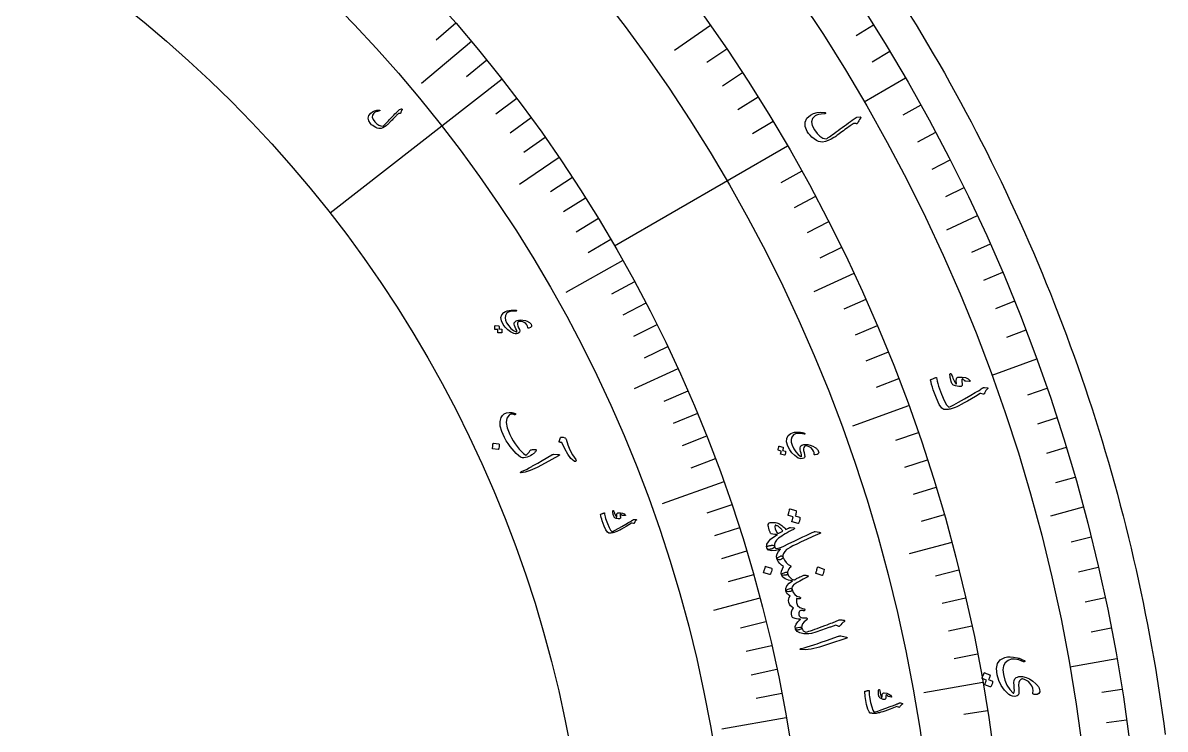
# Model space of a CAD drawing. Header units: millimetres. Extents: x -59 to 59, y -59 to 76.
# Drawn here: x 21.39 to 58.51, y 7.75 to 30.71 of the extents above; entities that cross this region are included whole.
import ezdxf

# ---------------------------------------------------------------- set-up
doc = ezdxf.new("R2010")
doc.units = ezdxf.units.MM
for name, color, linetype in [('CUT_OUTER', 1, 'Continuous'), ('ENGRAVE', 7, 'Continuous'), ('ENGRAVE_FINE', 8, 'Continuous'), ('TEXT', 5, 'Continuous')]:
    doc.layers.add(name, color=color, linetype=linetype)

msp = doc.modelspace()

# ---------------------------------------------------------------- linework, layer by layer
at = {"layer": 'CUT_OUTER'}
msp.add_lwpolyline([(50.23, 30.9508), (50.4189, 30.642), (50.606, 30.3321), (50.7911, 30.021), (50.9744, 29.7088), (51.1557, 29.3954), (51.3351, 29.081), (51.5126, 28.7655), (51.6881, 28.4488), (51.8617, 28.1312), (52.0334, 27.8124), (52.203, 27.4926), (52.3707, 27.1718), (52.5365, 26.8499), (52.7002, 26.5271), (52.862, 26.2032), (53.0218, 25.8784), (53.1796, 25.5525), (53.3354, 25.2258), (53.4891, 24.898), (53.6409, 24.5693), (53.7907, 24.2397), (53.9384, 23.9092), (54.0841, 23.5778), (54.2277, 23.2455), (54.3693, 22.9124), (54.5089, 22.5783), (54.6464, 22.2434), (54.7819, 21.9077), (54.9153, 21.5712), (55.0466, 21.2338), (55.1758, 20.8956), (55.303, 20.5567), (55.4281, 20.217), (55.5511, 19.8765), (55.672, 19.5353), (55.7908, 19.1933), (55.9075, 18.8506), (56.0222, 18.5072), (56.1347, 18.1631), (56.2451, 17.8184), (56.3533, 17.4729), (56.4595, 17.1268), (56.5635, 16.78), (56.6654, 16.4327), (56.7652, 16.0847), (56.8628, 15.7361), (56.9583, 15.3869), (57.0516, 15.0371), (57.1428, 14.6867), (57.2318, 14.3358), (57.3187, 13.9844), (57.4035, 13.6324), (57.486, 13.28), (57.5664, 12.927), (57.6447, 12.5735), (57.7207, 12.2196), (57.7946, 11.8652), (57.8663, 11.5103), (57.9359, 11.1551), (58.0032, 10.7994), (58.0684, 10.4432), (58.1314, 10.0868), (58.1922, 9.7299), (58.2508, 9.3726), (58.3072, 9.015), (58.3614, 8.6571), (58.4134, 8.2988), (58.4633, 7.9403), (58.5109, 7.5814)], dxfattribs=at)
at = {"layer": 'ENGRAVE'}
for points in [[(43.7386, 30.6261), (42.569, 29.8072)], [(35.9721, 30.1013), (34.3432, 28.7382)], [(36.9607, 28.8788), (31.3817, 24.5198)], [(50.0736, 28.91), (48.7323, 28.1356)], [(46.2414, 26.6975), (40.6209, 23.4525)], [(38.8142, 26.3351), (37.5253, 25.4606)], [(52.4027, 24.4358), (51.4001, 23.9683)], [(40.8878, 22.9841), (39.0363, 21.9433)], [(48.3923, 22.5657), (47.0983, 21.9623)], [(54.333, 19.7756), (52.8777, 19.2459)], [(42.6762, 19.4633), (41.259, 18.817)], [(50.1749, 18.2622), (48.3453, 17.5963)], [(44.1651, 15.7962), (42.1652, 15.0809)], [(55.8498, 14.9649), (54.7813, 14.6786)], [(51.5756, 13.8196), (50.1965, 13.4501)], [(45.342, 12.0074), (43.8364, 11.6087)], [(56.9416, 10.0403), (55.4164, 9.7714)], [(52.5838, 9.2719), (50.6664, 8.9339)], [(46.1963, 8.1228), (44.1044, 7.755)]]:
    msp.add_lwpolyline(points, dxfattribs=at)
for radius in [57.82, 57.82, 56.2713, 53.395, 53.395, 51.1235, 46.905, 46.905, 44.427, 39.825, 39.825]:
    msp.add_circle((0, 0), radius, dxfattribs=at)
at = {"layer": 'ENGRAVE_FINE'}
for points in [[(35.4628, 30.6996), (34.8205, 30.1436)], [(49.0341, 30.6399), (48.4712, 30.2882)], [(44.2665, 29.8581), (43.6208, 29.4226)], [(49.5614, 29.7795), (48.9925, 29.4376)], [(36.4714, 29.4943), (35.8108, 28.9601)], [(44.7808, 29.081), (44.1277, 28.6568)], [(37.4397, 28.255), (36.7616, 27.7432)], [(45.2815, 28.295), (44.6211, 27.8823)], [(50.5705, 28.0317), (49.99, 27.7099)], [(37.9084, 27.623), (37.2218, 27.1226)], [(45.7684, 27.5005), (45.1009, 27.0993)], [(51.052, 27.1448), (50.466, 26.8332)], [(38.3666, 26.983), (37.6717, 26.4942)], [(51.518, 26.2497), (50.9266, 25.9484)], [(39.251, 25.6796), (38.54, 25.2144)], [(46.7003, 25.8864), (46.0192, 25.5088)], [(51.9683, 25.3466), (51.3717, 25.0557)], [(39.6769, 25.0165), (38.9582, 24.5634)], [(47.145, 25.0674), (46.4573, 24.7018)], [(40.0917, 24.3461), (39.3655, 23.9052)], [(47.5753, 24.2408), (46.8814, 23.8873)], [(40.4954, 23.6686), (39.7619, 23.2399)], [(47.9911, 23.4068), (47.2911, 23.0654)], [(52.8212, 23.5175), (52.2148, 23.2475)], [(41.2688, 22.2928), (40.5212, 21.889)], [(53.2236, 22.5921), (52.6126, 22.3327)], [(41.6382, 21.5949), (40.884, 21.2037)], [(48.7788, 21.7177), (48.0673, 21.4009)], [(53.6098, 21.6598), (52.9944, 21.4111)], [(41.996, 20.8905), (41.2353, 20.5121)], [(49.1504, 20.8631), (48.4335, 20.5588)], [(53.9796, 20.7208), (53.36, 20.483)], [(42.342, 20.18), (41.5751, 19.8144)], [(49.507, 20.0021), (48.7849, 19.7104)], [(49.8485, 19.1351), (49.1215, 18.856)], [(42.9984, 18.7408), (42.2195, 18.4014)], [(54.6699, 18.8244), (54.0423, 18.6083)], [(43.3085, 18.0127), (42.524, 17.6864)], [(54.9901, 17.8674), (54.3588, 17.6623)], [(43.6063, 17.2791), (42.8165, 16.9661)], [(50.486, 17.3837), (49.7496, 17.1302)], [(55.2935, 16.9049), (54.6588, 16.7109)], [(43.8919, 16.5402), (43.0969, 16.2406)], [(50.7817, 16.5), (50.041, 16.2593)], [(51.0619, 15.6112), (50.3171, 15.3835)], [(55.5802, 15.9374), (54.9421, 15.7544)], [(44.4258, 15.0474), (43.6212, 14.7748)], [(51.3266, 14.7177), (50.5779, 14.503)], [(44.674, 14.2939), (43.8648, 14.0349)], [(56.1025, 13.9879), (55.4585, 13.8273)], [(44.9095, 13.5359), (44.096, 13.2907)], [(56.3381, 13.0067), (55.6913, 12.8574)], [(45.1322, 12.7737), (44.3147, 12.5423)], [(51.8089, 12.9174), (51.0533, 12.729)], [(52.0265, 12.0113), (51.2677, 11.8361)], [(56.5565, 12.0215), (55.9072, 11.8835)], [(45.539, 11.2373), (44.7142, 11.0338)], [(52.2282, 11.1014), (51.4664, 10.9395)], [(56.7577, 11.0326), (56.1061, 10.9059)], [(45.723, 10.4636), (44.8948, 10.274)], [(52.414, 10.1882), (51.6495, 10.0396)], [(45.8939, 9.6864), (45.0626, 9.511)], [(57.1081, 9.045), (56.4526, 8.9412)], [(46.0517, 8.9061), (45.2176, 8.7448)], [(52.7376, 8.3528), (51.9684, 8.231)], [(57.2573, 8.047), (56.6, 7.9546)]]:
    msp.add_lwpolyline(points, dxfattribs=at)
at = {"layer": 'TEXT'}
for points in [[(33.6959, 27.9112), (33.7005, 27.912), (33.7047, 27.9115), (33.7085, 27.9097), (33.7117, 27.9067), (33.7139, 27.9028), (33.7146, 27.8985), (33.7136, 27.8938), (33.7111, 27.8886), (33.6956, 27.8594), (33.6838, 27.8322), (33.6758, 27.8071), (33.6715, 27.7839), (33.6693, 27.7763), (33.6644, 27.7705), (33.6566, 27.7666), (33.646, 27.7646), (33.6403, 27.7642), (33.635, 27.7638), (33.6298, 27.7634), (33.6249, 27.7629), (33.6203, 27.7625), (33.616, 27.7622), (33.6121, 27.7619), (33.6086, 27.7617), (33.6023, 27.7612), (33.596, 27.7592), (33.5895, 27.7558), (33.5829, 27.751), (33.5662, 27.7351), (33.5481, 27.7175), (33.5288, 27.6982), (33.5083, 27.6771), (33.4863, 27.6544), (33.463, 27.6302), (33.4383, 27.6043), (33.4122, 27.5769), (33.3865, 27.5491), (33.3622, 27.5232), (33.3392, 27.4992), (33.3175, 27.4771), (33.2972, 27.4567), (33.2783, 27.438), (33.2607, 27.4209), (33.2444, 27.4055), (33.1945, 27.3621), (33.1426, 27.3264), (33.089, 27.2984), (33.0335, 27.2781), (32.9961, 27.272), (32.9539, 27.2755), (32.9071, 27.2886), (32.8555, 27.3113), (32.8045, 27.3399), (32.7603, 27.3698), (32.723, 27.401), (32.6925, 27.4337), (32.6324, 27.5291), (32.6132, 27.6177), (32.6349, 27.6995), (32.6976, 27.7745), (32.7562, 27.8166), (32.822, 27.8478), (32.8951, 27.868), (32.9756, 27.8772), (32.9808, 27.8772), (32.9849, 27.876), (32.9881, 27.8737), (32.9902, 27.8703), (32.9917, 27.8661), (32.9921, 27.8623), (32.9915, 27.859), (32.9899, 27.8561), (32.987, 27.8525), (32.9835, 27.8498), (32.9795, 27.848), (32.975, 27.847), (32.9097, 27.832), (32.8574, 27.8153), (32.8179, 27.7971), (32.7914, 27.7773), (32.7514, 27.7144), (32.7443, 27.6457), (32.7702, 27.5712), (32.8288, 27.4909), (32.8936, 27.4285), (32.9596, 27.3845), (33.0269, 27.3589), (33.0954, 27.3516), (33.1127, 27.3673), (33.1325, 27.386), (33.1549, 27.4077), (33.1798, 27.4326), (33.2072, 27.4606), (33.2372, 27.492), (33.2697, 27.5267), (33.3048, 27.5646), (33.3414, 27.6034), (33.3775, 27.6414), (33.4132, 27.6785), (33.4484, 27.715), (33.4833, 27.7505), (33.5179, 27.7852), (33.5521, 27.8189), (33.586, 27.8517), (33.6174, 27.8848), (33.6215, 27.8879), (33.6257, 27.8904), (33.63, 27.8923), (33.6343, 27.8936)], [(48.5961, 27.6508), (48.6036, 27.6507), (48.6101, 27.6488), (48.6155, 27.6449), (48.6198, 27.6392), (48.6223, 27.6325), (48.6221, 27.6255), (48.6193, 27.6183), (48.6139, 27.6108), (48.5814, 27.5691), (48.5553, 27.5294), (48.5357, 27.4919), (48.5225, 27.4565), (48.517, 27.4451), (48.5076, 27.4375), (48.4942, 27.4335), (48.4769, 27.4332), (48.4679, 27.4342), (48.4593, 27.4351), (48.4511, 27.4359), (48.4432, 27.4366), (48.4358, 27.4372), (48.429, 27.4379), (48.4228, 27.4385), (48.4171, 27.4393), (48.4071, 27.4401), (48.3966, 27.4388), (48.3854, 27.4353), (48.3736, 27.4295), (48.3429, 27.4091), (48.3096, 27.3864), (48.2738, 27.3613), (48.2355, 27.3339), (48.1947, 27.3042), (48.1512, 27.2724), (48.1051, 27.2386), (48.0563, 27.2026), (48.0081, 27.166), (47.9625, 27.1319), (47.9196, 27.1005), (47.8794, 27.0717), (47.8417, 27.0453), (47.8067, 27.0211), (47.7742, 26.9991), (47.7442, 26.9793), (47.6534, 26.9248), (47.5618, 26.883), (47.4695, 26.8538), (47.3764, 26.8373), (47.3158, 26.8381), (47.2504, 26.8553), (47.1802, 26.8889), (47.1053, 26.9387), (47.0329, 26.9978), (46.9717, 27.0569), (46.9216, 27.1164), (46.8825, 27.1761), (46.8142, 27.3428), (46.8082, 27.4874), (46.8648, 27.6104), (46.9843, 27.7115), (47.088, 27.7619), (47.2003, 27.7931), (47.3211, 27.805), (47.4505, 27.7975), (47.4587, 27.7959), (47.4649, 27.7929), (47.4692, 27.7885), (47.4716, 27.7826), (47.4728, 27.7755), (47.4725, 27.7694), (47.4707, 27.7643), (47.4674, 27.7602), (47.4617, 27.7554), (47.4555, 27.7521), (47.4487, 27.7502), (47.4413, 27.7499), (47.3343, 27.7442), (47.2473, 27.7322), (47.1801, 27.7143), (47.1328, 27.6904), (47.0525, 27.6021), (47.0226, 27.4958), (47.0428, 27.3715), (47.1131, 27.2289), (47.1979, 27.1128), (47.2897, 27.0253), (47.3885, 26.9663), (47.4945, 26.9359), (47.526, 26.9557), (47.5625, 26.9797), (47.6037, 27.0078), (47.6499, 27.04), (47.7009, 27.0765), (47.7569, 27.1176), (47.8178, 27.1632), (47.8836, 27.2133), (47.952, 27.2642), (48.0194, 27.314), (48.086, 27.3627), (48.1516, 27.4103), (48.2165, 27.4567), (48.2805, 27.5018), (48.3438, 27.5454), (48.4063, 27.5878), (48.465, 27.6312), (48.4723, 27.6349), (48.4796, 27.6377), (48.4869, 27.6395), (48.4941, 27.6403)], [(37.7995, 20.805), (37.7913, 20.8499), (37.7684, 20.8925), (37.731, 20.9327), (37.679, 20.9705), (37.6385, 20.9902), (37.5966, 21.0021), (37.5533, 21.006), (37.5088, 21.0022), (37.5007, 20.9998), (37.4933, 20.9958), (37.4863, 20.9902), (37.4798, 20.9829), (37.4653, 20.9506), (37.4638, 20.9092), (37.4753, 20.8588), (37.4998, 20.7993), (37.5245, 20.7408), (37.5359, 20.6948), (37.5341, 20.6612), (37.5192, 20.6402), (37.4772, 20.6156), (37.4347, 20.6031), (37.3917, 20.6025), (37.3481, 20.6139), (37.2413, 20.6671), (37.1469, 20.7342), (37.0647, 20.8153), (36.9948, 20.9105), (36.9394, 21.0263), (36.9258, 21.1288), (36.9539, 21.2183), (37.0241, 21.2948), (37.0702, 21.3235), (37.1252, 21.3461), (37.189, 21.3627), (37.2617, 21.3732), (37.2829, 21.3744), (37.3036, 21.3751), (37.3239, 21.3753), (37.3437, 21.3749), (37.3632, 21.3739), (37.3824, 21.3723), (37.4014, 21.37), (37.4202, 21.3672), (37.4287, 21.3647), (37.4337, 21.361), (37.4352, 21.3561), (37.4331, 21.3499), (37.4291, 21.3449), (37.4242, 21.3414), (37.4184, 21.3395), (37.4116, 21.3392), (37.3078, 21.343), (37.2226, 21.3316), (37.156, 21.3051), (37.108, 21.2636), (37.0704, 21.1973), (37.0585, 21.1248), (37.0721, 21.0462), (37.1114, 20.9613), (37.1784, 20.8618), (37.2525, 20.78), (37.334, 20.7156), (37.4228, 20.6688), (37.4294, 20.6666), (37.4344, 20.6672), (37.4378, 20.6705), (37.4398, 20.6766), (37.4388, 20.6964), (37.4302, 20.727), (37.4141, 20.7683), (37.3905, 20.8205), (37.3684, 20.8747), (37.3586, 20.92), (37.3609, 20.9564), (37.3755, 20.9838), (37.3984, 21.0057), (37.4255, 21.0234), (37.4566, 21.0368), (37.4918, 21.0461), (37.5667, 21.054), (37.6424, 21.0491), (37.719, 21.0313), (37.7965, 21.0006), (37.8157, 20.9916), (37.8333, 20.9823), (37.8491, 20.9726), (37.8632, 20.9625), (37.8757, 20.9522), (37.8866, 20.9417), (37.8958, 20.9311), (37.9033, 20.9203), (37.9238, 20.8733), (37.9195, 20.8351), (37.8902, 20.8059), (37.8361, 20.7855), (37.8196, 20.7835), (37.8081, 20.7861), (37.8013, 20.7933), (37.7995, 20.805)], [(36.9475, 20.7556), (36.9497, 20.755), (36.9517, 20.7535), (36.9535, 20.7511), (36.9549, 20.7477), (36.957, 20.7341), (36.9584, 20.7205), (36.9591, 20.7071), (36.9592, 20.6937), (36.9587, 20.6804), (36.9574, 20.667), (36.9555, 20.6534), (36.9528, 20.6398), (36.9514, 20.6367), (36.9493, 20.6344), (36.9465, 20.6332), (36.943, 20.6328), (36.8239, 20.6382), (36.8219, 20.639), (36.8207, 20.6413), (36.8202, 20.6448), (36.8205, 20.6498), (36.8212, 20.6535), (36.8219, 20.6592), (36.8225, 20.6669), (36.823, 20.6767), (36.8234, 20.6885), (36.8238, 20.7026), (36.8242, 20.719), (36.8246, 20.7376), (36.7317, 20.7423), (36.7285, 20.7431), (36.7265, 20.7454), (36.7259, 20.7491), (36.7264, 20.7543), (36.727, 20.7588), (36.7276, 20.7659), (36.7283, 20.7754), (36.7292, 20.7874), (36.73, 20.8021), (36.7309, 20.8195), (36.7316, 20.8398), (36.7323, 20.8629), (36.7331, 20.8656), (36.7344, 20.8674), (36.7362, 20.8682), (36.7386, 20.868), (36.8549, 20.8601), (36.8572, 20.8595), (36.8592, 20.858), (36.8609, 20.8556), (36.8624, 20.8523), (36.8646, 20.8409), (36.8662, 20.8296), (36.8671, 20.8182), (36.8674, 20.8069), (36.867, 20.7956), (36.8661, 20.7843), (36.8647, 20.7732), (36.8628, 20.7621)], [(52.1717, 19.0753), (52.1726, 19.0713), (52.1723, 19.0675), (52.1708, 19.0637), (52.1682, 19.0602), (52.1653, 19.0583), (52.162, 19.0568), (52.1583, 19.0557), (52.1541, 19.0551), (52.0325, 19.0589), (52.0198, 19.0601), (52.0095, 19.0625), (52.0017, 19.0661), (51.9963, 19.0709), (51.9798, 19.0937), (51.9625, 19.1119), (51.9443, 19.1254), (51.9252, 19.1344), (51.917, 19.1345), (51.9106, 19.1278), (51.9062, 19.1144), (51.9036, 19.0943), (51.9039, 19.0815), (51.9046, 19.0685), (51.9057, 19.0552), (51.9071, 19.0416), (51.909, 19.0276), (51.9113, 19.0131), (51.9142, 18.998), (51.9175, 18.9823), (51.915, 18.9233), (51.8776, 18.8911), (51.8052, 18.8855), (51.6978, 18.9066), (51.6636, 18.9189), (51.6354, 18.9328), (51.6131, 18.9483), (51.5967, 18.9654), (51.5839, 18.9861), (51.5706, 19.0162), (51.557, 19.056), (51.5428, 19.1053), (51.5361, 19.1306), (51.5306, 19.155), (51.5263, 19.1784), (51.5232, 19.2008), (51.521, 19.2221), (51.5192, 19.2422), (51.5179, 19.261), (51.517, 19.2785), (51.5187, 19.2902), (51.5223, 19.2994), (51.5276, 19.3061), (51.5347, 19.3103), (51.543, 19.312), (51.55, 19.3103), (51.5557, 19.3053), (51.5602, 19.2969), (51.5725, 19.2696), (51.586, 19.2385), (51.6006, 19.2035), (51.6163, 19.1645), (51.6457, 19.0919), (51.6712, 19.0362), (51.693, 18.9974), (51.7111, 18.9754), (51.7147, 18.973), (51.7185, 18.9724), (51.7225, 18.9736), (51.7266, 18.9765), (51.7288, 18.9794), (51.7303, 18.9836), (51.7309, 18.9893), (51.7307, 18.9963), (51.7232, 19.0599), (51.7212, 19.0869), (51.7225, 19.1112), (51.7271, 19.1326), (51.7349, 19.1513), (51.7458, 19.1686), (51.759, 19.1814), (51.7745, 19.1895), (51.7922, 19.1931), (51.9188, 19.1981), (52.0242, 19.1801), (52.1086, 19.1391), (52.1717, 19.0753)], [(52.7371, 18.8152), (52.7197, 18.796), (52.7036, 18.7767), (52.6888, 18.7572), (52.6753, 18.7377), (52.6632, 18.7179), (52.6524, 18.6978), (52.6431, 18.6773), (52.6351, 18.6565), (52.6297, 18.6476), (52.6215, 18.6424), (52.6106, 18.6408), (52.597, 18.6429), (52.5236, 18.6584), (52.5158, 18.6597), (52.5094, 18.6603), (52.5043, 18.6602), (52.5006, 18.6594), (52.3497, 18.568), (52.2128, 18.4867), (52.0899, 18.4154), (51.9813, 18.3541), (51.8868, 18.3028), (51.8067, 18.2618), (51.7409, 18.231), (51.6895, 18.2103), (51.591, 18.1756), (51.5592, 18.1664), (51.5267, 18.1586), (51.4935, 18.1522), (51.4597, 18.1474), (51.4252, 18.1441), (51.39, 18.1425), (51.354, 18.1426), (51.3172, 18.1443), (51.2483, 18.1877), (51.1689, 18.3086), (51.0784, 18.5068), (50.9759, 18.7823), (50.9471, 18.8695), (50.9225, 18.951), (50.9022, 19.0267), (50.8863, 19.0967), (50.8866, 19.1038), (50.8888, 19.1096), (50.893, 19.1141), (50.899, 19.1173), (50.9289, 19.1306), (50.9562, 19.1425), (50.9808, 19.153), (51.0029, 19.162), (51.0226, 19.1698), (51.0402, 19.1763), (51.0557, 19.1817), (51.0691, 19.1858), (51.0768, 19.1877), (51.0819, 19.1866), (51.0844, 19.1826), (51.0843, 19.1756), (51.0877, 19.1238), (51.0997, 19.06), (51.1204, 18.9841), (51.1497, 18.8961), (51.2451, 18.6363), (51.3311, 18.4371), (51.4085, 18.2988), (51.4777, 18.2214), (51.5388, 18.2431), (51.6455, 18.2949), (51.7978, 18.3768), (51.9956, 18.4891), (52.1929, 18.6035), (52.3418, 18.6909), (52.4424, 18.7511), (52.4947, 18.7841), (52.5088, 18.7936), (52.522, 18.8025), (52.5343, 18.8108), (52.5457, 18.8185), (52.5561, 18.8256), (52.5653, 18.8319), (52.5733, 18.8375), (52.5802, 18.8424), (52.5956, 18.852), (52.6113, 18.8582), (52.6274, 18.8611), (52.6439, 18.8606), (52.7341, 18.8489), (52.7404, 18.8475), (52.745, 18.8453), (52.748, 18.8421), (52.7493, 18.8381), (52.7484, 18.8323), (52.746, 18.8265), (52.7423, 18.8208), (52.7371, 18.8152)], [(38.067, 16.8083), (38.0571, 16.7891), (38.045, 16.7702), (38.031, 16.7517), (38.0148, 16.7335), (37.9967, 16.7157), (37.9768, 16.6984), (37.955, 16.6815), (37.9314, 16.665), (37.8824, 16.6356), (37.8317, 16.6114), (37.7792, 16.5924), (37.7249, 16.5786), (37.6742, 16.5716), (37.6306, 16.5721), (37.5941, 16.5799), (37.5647, 16.5952), (37.4916, 16.6526), (37.4208, 16.7162), (37.3521, 16.786), (37.2856, 16.8621), (37.2215, 16.9446), (37.1598, 17.0335), (37.1007, 17.1289), (37.044, 17.2308), (36.9535, 17.4292), (36.9046, 17.6041), (36.8975, 17.7559), (36.9325, 17.8851), (36.9761, 17.9524), (37.0341, 18.0019), (37.1066, 18.0335), (37.1937, 18.0472), (37.2138, 18.0473), (37.2349, 18.0463), (37.257, 18.0442), (37.2799, 18.0411), (37.3038, 18.0368), (37.3287, 18.0315), (37.3545, 18.025), (37.3812, 18.0175), (37.3892, 18.0145), (37.3952, 18.0103), (37.3993, 18.0049), (37.4016, 17.9983), (37.402, 17.9933), (37.4008, 17.9884), (37.3978, 17.9835), (37.3932, 17.9786), (37.3884, 17.9751), (37.3831, 17.9732), (37.3772, 17.973), (37.3708, 17.9745), (37.345, 17.9812), (37.3193, 17.986), (37.2937, 17.9888), (37.2681, 17.9897), (37.2451, 17.9876), (37.2245, 17.9825), (37.2061, 17.9743), (37.19, 17.9631), (37.1153, 17.8577), (37.0944, 17.7178), (37.1269, 17.5432), (37.2123, 17.3332), (37.269, 17.2224), (37.3281, 17.1191), (37.3895, 17.0232), (37.4535, 16.9347), (37.52, 16.8536), (37.5892, 16.7796), (37.661, 16.7129), (37.7357, 16.6533), (37.7701, 16.6775), (37.8043, 16.7131), (37.8384, 16.7602), (37.8722, 16.8189), (37.8765, 16.8221), (37.8855, 16.8259), (37.8992, 16.83), (37.9177, 16.8346), (37.9197, 16.8346), (37.9215, 16.8347), (37.9229, 16.8349), (37.924, 16.8352), (37.9499, 16.8396), (37.9798, 16.8424), (38.0137, 16.8437), (38.0515, 16.8433), (38.0639, 16.8412), (38.0706, 16.8347), (38.0717, 16.8237), (38.067, 16.8083)], [(39.3575, 16.5145), (39.3656, 16.4994), (39.3681, 16.4853), (39.365, 16.4722), (39.3564, 16.4602), (39.3445, 16.4515), (39.3316, 16.4482), (39.3178, 16.4504), (39.3031, 16.4581), (39.1977, 16.5532), (39.0963, 16.6869), (38.9985, 16.8591), (38.9039, 17.0698), (38.8837, 17.071), (38.8653, 17.0731), (38.8488, 17.0759), (38.8341, 17.0796), (38.8236, 17.0837), (38.8169, 17.0889), (38.8141, 17.0952), (38.8152, 17.1027), (38.8638, 17.2299), (38.8766, 17.2431), (38.9047, 17.2463), (38.948, 17.2397), (39.0067, 17.2232), (39.0178, 17.2165), (39.0272, 17.2063), (39.035, 17.1925), (39.041, 17.1751), (39.0964, 16.9989), (39.1675, 16.8302), (39.2545, 16.6688), (39.3575, 16.5145)], [(47.1047, 16.6927), (47.1037, 16.7428), (47.0865, 16.7931), (47.0531, 16.8434), (47.0034, 16.8937), (46.9629, 16.9223), (46.9196, 16.9427), (46.8733, 16.9547), (46.8242, 16.9585), (46.8151, 16.9573), (46.8063, 16.9543), (46.7977, 16.9494), (46.7894, 16.9427), (46.7679, 16.9102), (46.7589, 16.8656), (46.7624, 16.8088), (46.7784, 16.7398), (46.7947, 16.6719), (46.7989, 16.6199), (46.791, 16.5838), (46.7711, 16.5636), (46.7211, 16.5444), (46.6727, 16.5384), (46.6259, 16.5455), (46.5807, 16.5656), (46.4742, 16.6424), (46.3836, 16.7322), (46.3089, 16.8349), (46.2499, 16.9508), (46.2105, 17.0864), (46.2141, 17.2002), (46.2606, 17.2923), (46.3504, 17.3628), (46.4057, 17.3856), (46.4694, 17.4004), (46.5416, 17.4069), (46.6224, 17.4053), (46.6456, 17.4029), (46.6682, 17.3999), (46.6903, 17.3965), (46.7117, 17.3925), (46.7326, 17.3879), (46.7532, 17.3827), (46.7735, 17.3769), (46.7934, 17.3704), (46.8021, 17.3662), (46.8069, 17.3613), (46.8076, 17.3557), (46.8043, 17.3494), (46.799, 17.3446), (46.7931, 17.3417), (46.7864, 17.3407), (46.779, 17.3416), (46.667, 17.3643), (46.5725, 17.3672), (46.4955, 17.3503), (46.436, 17.3139), (46.3833, 17.2486), (46.3574, 17.1721), (46.3582, 17.0843), (46.3857, 16.985), (46.4406, 16.8651), (46.5065, 16.763), (46.5834, 16.6785), (46.6715, 16.6118), (46.6782, 16.6083), (46.6838, 16.608), (46.6881, 16.611), (46.6914, 16.6173), (46.6938, 16.639), (46.6899, 16.6737), (46.6798, 16.7215), (46.6635, 16.7823), (46.6492, 16.8451), (46.6466, 16.896), (46.6556, 16.9351), (46.6763, 16.9624), (46.7051, 16.982), (46.7376, 16.9963), (46.7738, 17.0054), (46.8136, 17.0092), (46.8963, 17.0044), (46.9777, 16.9855), (47.0577, 16.9525), (47.1362, 16.9054), (47.1555, 16.8923), (47.1729, 16.879), (47.1884, 16.8657), (47.2019, 16.8522), (47.2136, 16.8388), (47.2235, 16.8255), (47.2316, 16.8123), (47.2379, 16.7993), (47.2518, 16.7446), (47.2402, 16.7039), (47.2033, 16.6774), (47.1409, 16.6649), (47.1227, 16.6657), (47.1106, 16.6706), (47.1046, 16.6796), (47.1047, 16.6927)], [(36.8539, 17.0231), (36.8572, 17.0219), (36.86, 17.0194), (36.8623, 17.0156), (36.8641, 17.0105), (36.8658, 16.9692), (36.8634, 16.9284), (36.8568, 16.8882), (36.8461, 16.8486), (36.8438, 16.8442), (36.8407, 16.8413), (36.8369, 16.84), (36.8324, 16.8402), (36.656, 16.8606), (36.6512, 16.8622), (36.6486, 16.8658), (36.6481, 16.8715), (36.6496, 16.8792), (36.6509, 16.8858), (36.6527, 16.8962), (36.655, 16.9103), (36.6578, 16.9282), (36.6609, 16.95), (36.6643, 16.976), (36.668, 17.0061), (36.6719, 17.0404), (36.6729, 17.0453), (36.6748, 17.0483), (36.6776, 17.0496), (36.6811, 17.0491)], [(46.171, 16.791), (46.1733, 16.7899), (46.1752, 16.7879), (46.1767, 16.785), (46.1777, 16.7812), (46.1775, 16.7659), (46.1766, 16.751), (46.175, 16.7362), (46.1727, 16.7217), (46.1698, 16.7074), (46.166, 16.693), (46.1614, 16.6786), (46.1561, 16.6643), (46.154, 16.6611), (46.1514, 16.6591), (46.1481, 16.6582), (46.1442, 16.6584), (46.0159, 16.6856), (46.0139, 16.6869), (46.013, 16.6895), (46.0131, 16.6935), (46.0143, 16.6988), (46.0157, 16.7027), (46.0175, 16.7088), (46.0195, 16.7171), (46.0217, 16.7276), (46.0243, 16.7404), (46.0273, 16.7556), (46.0307, 16.7733), (46.0344, 16.7935), (45.9344, 16.8152), (45.931, 16.8167), (45.9293, 16.8195), (45.9292, 16.8237), (45.9308, 16.8292), (45.9322, 16.834), (45.9341, 16.8415), (45.9366, 16.8517), (45.9397, 16.8647), (45.9432, 16.8804), (45.9473, 16.8993), (45.9517, 16.9211), (45.9566, 16.9461), (45.9579, 16.9489), (45.9596, 16.9506), (45.9617, 16.9511), (45.9643, 16.9505), (46.0891, 16.9211), (46.0915, 16.92), (46.0934, 16.918), (46.0948, 16.9151), (46.0959, 16.9112), (46.0963, 16.8985), (46.096, 16.8859), (46.0949, 16.8734), (46.0932, 16.861), (46.0908, 16.8488), (46.0878, 16.8368), (46.0843, 16.8249), (46.0802, 16.8133)], [(38.7704, 16.6851), (38.8121, 16.6817), (38.8302, 16.6724), (38.8248, 16.6571), (38.7958, 16.636), (38.3642, 16.4003), (38.0986, 16.2569), (37.8802, 16.157), (37.7091, 16.1004), (37.5854, 16.0867), (37.5738, 16.0889), (37.5667, 16.0922), (37.564, 16.0966), (37.5658, 16.102), (37.5698, 16.1075), (37.5758, 16.1128), (37.5839, 16.1179), (37.5939, 16.1227), (37.6734, 16.1568), (37.7562, 16.1967), (37.8423, 16.2423), (37.9315, 16.2936), (37.9551, 16.3066), (38.0183, 16.3423), (38.1211, 16.4009), (38.2636, 16.4824), (38.5781, 16.6667), (38.5954, 16.6752), (38.612, 16.6813), (38.6282, 16.685), (38.6437, 16.6861)], [(40.9683, 14.7065), (40.9688, 14.704), (40.9686, 14.7016), (40.9677, 14.6993), (40.966, 14.6971), (40.9642, 14.6959), (40.9621, 14.695), (40.9598, 14.6943), (40.9572, 14.6939), (40.8812, 14.6967), (40.8733, 14.6975), (40.8669, 14.699), (40.862, 14.7013), (40.8586, 14.7043), (40.8484, 14.7186), (40.8377, 14.73), (40.8264, 14.7385), (40.8145, 14.7441), (40.8094, 14.7442), (40.8054, 14.7401), (40.8025, 14.7318), (40.8009, 14.7192), (40.801, 14.7113), (40.8013, 14.7031), (40.8019, 14.6948), (40.8028, 14.6863), (40.8039, 14.6776), (40.8053, 14.6685), (40.807, 14.6591), (40.809, 14.6493), (40.8073, 14.6125), (40.7837, 14.5925), (40.7385, 14.5893), (40.6714, 14.6028), (40.6501, 14.6106), (40.6326, 14.6194), (40.6187, 14.6291), (40.6085, 14.6399), (40.6006, 14.6528), (40.5924, 14.6717), (40.5841, 14.6966), (40.5754, 14.7274), (40.5714, 14.7433), (40.568, 14.7585), (40.5655, 14.7732), (40.5636, 14.7872), (40.5623, 14.8005), (40.5613, 14.813), (40.5606, 14.8247), (40.5601, 14.8357), (40.5612, 14.843), (40.5635, 14.8487), (40.5669, 14.8529), (40.5713, 14.8555), (40.5765, 14.8565), (40.5809, 14.8554), (40.5844, 14.8523), (40.5872, 14.847), (40.5947, 14.8299), (40.603, 14.8104), (40.612, 14.7885), (40.6216, 14.7641), (40.6396, 14.7187), (40.6554, 14.6838), (40.6688, 14.6595), (40.6801, 14.6457), (40.6823, 14.6442), (40.6846, 14.6438), (40.6871, 14.6445), (40.6897, 14.6464), (40.6912, 14.6481), (40.6921, 14.6508), (40.6925, 14.6543), (40.6924, 14.6587), (40.688, 14.6984), (40.6868, 14.7153), (40.6877, 14.7304), (40.6907, 14.7438), (40.6957, 14.7554), (40.7026, 14.7662), (40.7109, 14.7741), (40.7206, 14.7791), (40.7317, 14.7813), (40.8108, 14.7839), (40.8766, 14.7723), (40.9291, 14.7465), (40.9683, 14.7065)], [(46.6309, 14.6421), (46.6344, 14.6402), (46.6373, 14.6369), (46.6394, 14.6321), (46.6407, 14.6259), (46.6395, 14.6018), (46.6372, 14.5782), (46.634, 14.555), (46.6296, 14.5323), (46.6242, 14.5098), (46.6175, 14.4873), (46.6096, 14.465), (46.6005, 14.4428), (46.5971, 14.438), (46.5929, 14.435), (46.5877, 14.4338), (46.5817, 14.4345), (46.3848, 14.4882), (46.3817, 14.4904), (46.3804, 14.4946), (46.3808, 14.5009), (46.383, 14.5092), (46.3855, 14.5152), (46.3885, 14.5247), (46.3921, 14.5376), (46.3962, 14.554), (46.401, 14.5741), (46.4064, 14.598), (46.4126, 14.6257), (46.4195, 14.6572), (46.2659, 14.6996), (46.2608, 14.7022), (46.2583, 14.7068), (46.2584, 14.7134), (46.2612, 14.7221), (46.2636, 14.7295), (46.267, 14.7412), (46.2714, 14.7572), (46.2768, 14.7773), (46.2832, 14.802), (46.2905, 14.8314), (46.2985, 14.8656), (46.3074, 14.9047), (46.3095, 14.9091), (46.3123, 14.9116), (46.3156, 14.9123), (46.3196, 14.911), (46.5113, 14.8546), (46.5149, 14.8527), (46.5177, 14.8494), (46.5198, 14.8447), (46.5212, 14.8385), (46.5212, 14.8183), (46.52, 14.7984), (46.5177, 14.7787), (46.5143, 14.7593), (46.5099, 14.7402), (46.5047, 14.7214), (46.4986, 14.7029), (46.4916, 14.6848)], [(41.3204, 14.5431), (41.3095, 14.5312), (41.2994, 14.5192), (41.2901, 14.5071), (41.2816, 14.495), (41.2739, 14.4827), (41.2672, 14.4702), (41.2613, 14.4574), (41.2562, 14.4445), (41.2528, 14.439), (41.2476, 14.4357), (41.2408, 14.4348), (41.2323, 14.4361), (41.1866, 14.4459), (41.1817, 14.4467), (41.1777, 14.447), (41.1745, 14.447), (41.1722, 14.4466), (41.0776, 14.3899), (40.9918, 14.3394), (40.9149, 14.2952), (40.8468, 14.2571), (40.7877, 14.2253), (40.7375, 14.1999), (40.6963, 14.1807), (40.6642, 14.1679), (40.6025, 14.1465), (40.5826, 14.1407), (40.5623, 14.136), (40.5415, 14.1321), (40.5204, 14.1291), (40.4988, 14.1271), (40.4768, 14.1262), (40.4543, 14.1263), (40.4313, 14.1275), (40.3883, 14.1548), (40.339, 14.2307), (40.2829, 14.3551), (40.2198, 14.5279), (40.2021, 14.5826), (40.1871, 14.6337), (40.1747, 14.6812), (40.165, 14.7251), (40.1653, 14.7295), (40.1667, 14.7331), (40.1693, 14.7359), (40.1731, 14.7379), (40.1918, 14.7461), (40.209, 14.7534), (40.2244, 14.7598), (40.2383, 14.7653), (40.2506, 14.7701), (40.2617, 14.7741), (40.2714, 14.7774), (40.2798, 14.7799), (40.2846, 14.781), (40.2878, 14.7803), (40.2893, 14.7778), (40.2892, 14.7734), (40.2911, 14.741), (40.2983, 14.701), (40.3109, 14.6535), (40.3289, 14.5984), (40.3876, 14.4355), (40.4407, 14.3106), (40.4887, 14.2239), (40.5318, 14.1753), (40.57, 14.1888), (40.6368, 14.2209), (40.7322, 14.2717), (40.8561, 14.3413), (40.9798, 14.4123), (41.0731, 14.4664), (41.1361, 14.5038), (41.1689, 14.5242), (41.1778, 14.5301), (41.186, 14.5356), (41.1938, 14.5408), (41.2009, 14.5456), (41.2074, 14.5499), (41.2132, 14.5538), (41.2182, 14.5573), (41.2225, 14.5604), (41.2322, 14.5663), (41.242, 14.5701), (41.2521, 14.5719), (41.2624, 14.5716), (41.3187, 14.5641), (41.3226, 14.5632), (41.3255, 14.5618), (41.3273, 14.5599), (41.3281, 14.5574), (41.3275, 14.5537), (41.3261, 14.5502), (41.3237, 14.5466), (41.3204, 14.5431)], [(45.9488, 13.9573), (45.8813, 13.8965), (45.8368, 13.8328), (45.8153, 13.7661), (45.8168, 13.6965), (45.8164, 13.6772), (45.8079, 13.6592), (45.7912, 13.6427), (45.7665, 13.6276), (45.7528, 13.6214), (45.7387, 13.6158), (45.7241, 13.6106), (45.7092, 13.6058), (45.6938, 13.6018), (45.6781, 13.5989), (45.6621, 13.5971), (45.6458, 13.5963), (45.6185, 13.5969), (45.5973, 13.6005), (45.5823, 13.6071), (45.5735, 13.6168), (45.5629, 13.6525), (45.559, 13.6888), (45.5621, 13.7258), (45.5721, 13.7634), (45.617, 13.8439), (45.6895, 13.9243), (45.7895, 14.0044), (45.9171, 14.0844), (45.8283, 14.0802), (45.7603, 14.0858), (45.7129, 14.1012), (45.6861, 14.1264), (45.678, 14.1421), (45.6701, 14.1588), (45.6625, 14.1767), (45.6552, 14.1956), (45.648, 14.2158), (45.641, 14.2374), (45.6341, 14.2603), (45.6274, 14.2846), (45.6165, 14.3298), (45.6104, 14.3652), (45.6091, 14.391), (45.6126, 14.4072), (45.6285, 14.4368), (45.6477, 14.4578), (45.6702, 14.4701), (45.6961, 14.4737), (45.7814, 14.4707), (45.8483, 14.4656), (45.8968, 14.4585), (45.927, 14.4495), (45.9587, 14.4343), (45.9908, 14.4162), (46.0232, 14.3952), (46.0559, 14.3713), (46.0889, 14.3444), (46.1221, 14.3147), (46.1557, 14.282), (46.1895, 14.2464), (46.272, 14.2862), (46.2821, 14.2904), (46.2915, 14.2942), (46.3, 14.2977), (46.3078, 14.3008), (46.3149, 14.3032), (46.3214, 14.3047), (46.3273, 14.3052), (46.3326, 14.3049), (46.4478, 14.2926), (46.464, 14.2879), (46.4663, 14.2786), (46.4546, 14.2647), (46.4289, 14.2462), (46.3583, 14.2108), (46.2908, 14.175), (46.2264, 14.1389), (46.165, 14.1024), (46.1066, 14.0658), (46.0511, 14.0294), (45.9985, 13.9933), (45.9488, 13.9573)], [(45.7176, 13.7277), (45.7586, 13.7283), (45.7887, 13.7232), (45.8082, 13.7126), (45.8168, 13.6965), (45.8221, 13.6724), (45.829, 13.6538), (45.8375, 13.6406), (45.8476, 13.633), (45.8864, 13.626), (45.9402, 13.6335), (46.0088, 13.6553), (46.0924, 13.6916), (46.2857, 13.7837), (46.4577, 13.8658), (46.6084, 13.9377), (46.738, 13.9994), (46.8464, 14.051), (46.9335, 14.0925), (46.9995, 14.1239), (47.0442, 14.1453), (47.0742, 14.1579), (47.0998, 14.1668), (47.1209, 14.172), (47.1375, 14.1733), (47.2649, 14.1584), (47.2964, 14.1473), (47.3112, 14.1359), (47.3092, 14.1244), (47.2904, 14.1128), (47.0616, 14.0107), (46.8598, 13.919), (46.6848, 13.8376), (46.5368, 13.7665), (46.4154, 13.7059), (46.3206, 13.6558), (46.2523, 13.6164), (46.2106, 13.5874), (46.1464, 13.5248), (46.1051, 13.4641), (46.0869, 13.4052), (46.0917, 13.348), (46.093, 13.3299), (46.0861, 13.3124), (46.0711, 13.2954), (46.048, 13.2791), (46.0255, 13.2678), (46.002, 13.2606), (45.9777, 13.2575), (45.9525, 13.2586), (45.9306, 13.2632), (45.9138, 13.2702), (45.9023, 13.2796), (45.8959, 13.2913), (45.8856, 13.3705), (45.9009, 13.4484), (45.9418, 13.5251), (46.0083, 13.6008), (45.8436, 13.5578), (45.7161, 13.5465), (45.6259, 13.5669), (45.5729, 13.6189), (45.5662, 13.6344), (45.5629, 13.6485), (45.5628, 13.6614), (45.5662, 13.6729), (45.5739, 13.6852), (45.5859, 13.6957), (45.6024, 13.7043), (45.6233, 13.7111), (45.6355, 13.7135), (45.6475, 13.716), (45.6595, 13.7184), (45.6712, 13.7208), (45.6829, 13.723), (45.6945, 13.7249), (45.7061, 13.7264), (45.7176, 13.7277)], [(46.0836, 14.19), (46.0743, 14.2041), (46.0642, 14.2184), (46.0534, 14.2332), (46.0419, 14.2483), (46.0294, 14.2635), (46.0154, 14.2786), (45.9999, 14.2935), (45.983, 14.3082), (45.9663, 14.3226), (45.949, 14.3355), (45.9313, 14.3472), (45.9131, 14.3575), (45.8945, 14.3663), (45.8754, 14.3735), (45.856, 14.3791), (45.8362, 14.3831), (45.8293, 14.327), (45.8386, 14.2674), (45.864, 14.2043), (45.9055, 14.1375), (45.9169, 14.1287), (45.9325, 14.1246), (45.9523, 14.1254), (45.9762, 14.131)], [(46.2411, 12.8209), (46.2403, 12.8021), (46.2379, 12.7879), (46.234, 12.7782), (46.2285, 12.773), (46.2191, 12.7686), (46.2073, 12.7648), (46.1929, 12.7614), (46.1761, 12.7585), (46.1213, 12.7523), (46.0811, 12.7515), (46.0556, 12.7562), (46.0447, 12.7665), (46.0368, 12.8272), (46.0454, 12.8925), (46.0706, 12.9626), (46.1122, 13.0375), (46.0432, 13.0782), (45.9841, 13.1344), (45.9348, 13.2061), (45.8953, 13.2935), (45.8945, 13.3039), (45.8983, 13.3136), (45.9067, 13.3227), (45.9198, 13.331), (46.0061, 13.3748), (46.0158, 13.3796), (46.027, 13.382), (46.0399, 13.382), (46.0543, 13.3794), (46.0662, 13.3751), (46.0763, 13.3688), (46.0846, 13.3605), (46.0911, 13.3502), (46.139, 13.2455), (46.1941, 13.1639), (46.2566, 13.1053), (46.3267, 13.0699), (46.336, 13.0661), (46.3434, 13.0606), (46.349, 13.0533), (46.3527, 13.0444), (46.3539, 13.0355), (46.3519, 13.0283), (46.3468, 13.0229), (46.3386, 13.0193), (46.3305, 13.0167), (46.3236, 13.0139), (46.318, 13.0108), (46.3136, 13.0076), (46.2799, 12.9586), (46.2565, 12.9112), (46.2436, 12.8653), (46.2411, 12.8209)], [(45.72, 12.9846), (45.7235, 12.9827), (45.7262, 12.9794), (45.7281, 12.9747), (45.7292, 12.9687), (45.7239, 12.9221), (45.714, 12.8768), (45.6996, 12.8329), (45.6806, 12.7904), (45.6772, 12.7858), (45.6733, 12.7831), (45.6688, 12.7823), (45.6638, 12.7834), (45.4698, 12.8374), (45.4648, 12.84), (45.4625, 12.8446), (45.4629, 12.851), (45.4659, 12.8594), (45.4686, 12.8666), (45.4724, 12.878), (45.4775, 12.8934), (45.4837, 12.9129), (45.4911, 12.9368), (45.4994, 12.9653), (45.5088, 12.9985), (45.5192, 13.0363), (45.5212, 13.0415), (45.5239, 13.0446), (45.5272, 13.0455), (45.531, 13.0443)], [(47.4179, 12.9578), (47.4214, 12.9558), (47.4241, 12.9524), (47.426, 12.9475), (47.4271, 12.9412), (47.4217, 12.8932), (47.4117, 12.8467), (47.3972, 12.8017), (47.3782, 12.7582), (47.3747, 12.7535), (47.3708, 12.7508), (47.3663, 12.7501), (47.3613, 12.7513), (47.1669, 12.8107), (47.1619, 12.8135), (47.1596, 12.8182), (47.16, 12.8249), (47.1631, 12.8335), (47.1657, 12.8409), (47.1696, 12.8525), (47.1747, 12.8683), (47.181, 12.8883), (47.1883, 12.9128), (47.1968, 12.9421), (47.2062, 12.9762), (47.2167, 13.015), (47.2187, 13.0203), (47.2214, 13.0234), (47.2247, 13.0243), (47.2285, 13.023)], [(46.77, 12.7596), (46.7799, 12.7617), (46.7947, 12.7616), (46.8146, 12.7593), (46.8394, 12.7548), (46.8633, 12.7494), (46.8826, 12.7447), (46.8973, 12.7409), (46.9074, 12.7379), (46.917, 12.7295), (46.9179, 12.7206), (46.9103, 12.7111), (46.8939, 12.7011), (46.8825, 12.6952), (46.869, 12.6881), (46.8533, 12.6797), (46.8355, 12.6699), (46.8156, 12.6591), (46.7937, 12.6477), (46.7698, 12.6355), (46.7438, 12.6227), (46.6366, 12.566), (46.5514, 12.5186), (46.4884, 12.4804), (46.4475, 12.4514), (46.4143, 12.4159), (46.3929, 12.3772), (46.3831, 12.3352), (46.385, 12.29), (46.3858, 12.277), (46.3834, 12.265), (46.3779, 12.254), (46.3691, 12.2438), (46.3568, 12.2341), (46.3419, 12.2273), (46.3245, 12.2233), (46.3046, 12.2221), (46.256, 12.22), (46.2203, 12.2219), (46.1977, 12.2278), (46.188, 12.2377), (46.1841, 12.3289), (46.2175, 12.4148), (46.2883, 12.4955), (46.3965, 12.571), (46.4002, 12.5742), (46.4015, 12.5765), (46.4004, 12.5778), (46.3969, 12.5782), (46.2668, 12.5992), (46.1648, 12.6376), (46.0907, 12.6933), (46.0447, 12.7665), (46.043, 12.7757), (46.0455, 12.7847), (46.0522, 12.7934), (46.0631, 12.8019), (46.0794, 12.8112), (46.1003, 12.8221), (46.1258, 12.8346), (46.1558, 12.8487), (46.1862, 12.8583), (46.2105, 12.8569), (46.2289, 12.8444), (46.2411, 12.8209), (46.275, 12.7403), (46.3201, 12.6771), (46.3765, 12.6313), (46.4442, 12.6027), (46.4515, 12.6038), (46.4658, 12.6097), (46.4869, 12.6204), (46.515, 12.636), (46.5323, 12.6456), (46.5539, 12.6568), (46.5798, 12.6697), (46.6099, 12.6841), (46.644, 12.7002), (46.6821, 12.7182), (46.7241, 12.738), (46.77, 12.7596)], [(46.616, 12.0516), (46.6297, 12.0478), (46.6411, 12.0429), (46.6501, 12.0367), (46.6568, 12.0294), (46.6608, 12.0214), (46.6616, 12.0131), (46.6593, 12.0046), (46.6537, 11.9959), (46.6452, 11.9886), (46.6339, 11.9844), (46.6197, 11.9832), (46.6027, 11.9851), (46.5938, 11.9874), (46.5846, 11.9895), (46.5752, 11.9914), (46.5656, 11.9931), (46.5558, 11.9948), (46.5459, 11.997), (46.5359, 11.9996), (46.5257, 12.0026), (46.5257, 11.8723), (46.565, 11.7733), (46.6439, 11.7054), (46.7624, 11.6684), (46.776, 11.6647), (46.7873, 11.66), (46.7961, 11.6545), (46.8025, 11.6481), (46.8065, 11.64), (46.8077, 11.6318), (46.806, 11.6235), (46.8013, 11.6151), (46.7941, 11.6079), (46.7844, 11.6033), (46.7724, 11.6013), (46.7579, 11.602), (46.7226, 11.6052), (46.6934, 11.6058), (46.6704, 11.6038), (46.6536, 11.5994), (46.6314, 11.5859), (46.616, 11.565), (46.6074, 11.5369), (46.6055, 11.5014), (46.6099, 11.4645), (46.6197, 11.4341), (46.6349, 11.4102), (46.6555, 11.3929), (46.6851, 11.3807), (46.7275, 11.3721), (46.7828, 11.3672), (46.8508, 11.366), (46.8591, 11.3654), (46.8659, 11.3615), (46.8711, 11.3543), (46.8748, 11.3438), (46.8764, 11.3325), (46.8752, 11.3229), (46.8713, 11.315), (46.8647, 11.3087), (46.7846, 11.2441), (46.7299, 11.1787), (46.7008, 11.1126), (46.697, 11.0456), (46.6946, 11.0313), (46.6849, 11.0179), (46.6681, 11.0054), (46.6441, 10.9938), (46.6176, 10.9833), (46.5929, 10.9765), (46.5699, 10.9733), (46.5488, 10.9736), (46.5288, 10.9764), (46.5138, 10.9815), (46.5037, 10.9889), (46.4986, 10.9987), (46.4924, 11.0855), (46.5162, 11.1668), (46.57, 11.2428), (46.6538, 11.3135), (46.6582, 11.3171), (46.6592, 11.3201), (46.6568, 11.3225), (46.6511, 11.3245), (46.5836, 11.3295), (46.5277, 11.3362), (46.4832, 11.3445), (46.4504, 11.3544), (46.4254, 11.3678), (46.4051, 11.3843), (46.3897, 11.4041), (46.3789, 11.427), (46.3658, 11.5008), (46.3711, 11.569), (46.3949, 11.6319), (46.4373, 11.6893), (46.3817, 11.7232), (46.3376, 11.765), (46.3047, 11.8149), (46.2832, 11.8728), (46.2738, 11.9314), (46.2769, 11.9854), (46.2926, 12.0349), (46.3209, 12.0798), (46.2722, 12.1131), (46.2339, 12.1506), (46.2058, 12.1921), (46.188, 12.2377), (46.1922, 12.2588), (46.2159, 12.2806), (46.2589, 12.3032), (46.3214, 12.3267), (46.3416, 12.3296), (46.3589, 12.3244), (46.3734, 12.3112), (46.385, 12.29), (46.4266, 12.1957), (46.4789, 12.1245), (46.542, 12.0765), (46.616, 12.0516)], [(47.9613, 11.309), (48.0008, 11.3022), (48.0321, 11.2971), (48.0552, 11.2936), (48.07, 11.2917), (48.0796, 11.2898), (48.087, 11.2862), (48.0922, 11.2808), (48.0952, 11.2738), (48.0958, 11.2651), (48.0932, 11.2572), (48.0876, 11.2501), (48.079, 11.2438), (48.0361, 11.214), (47.9987, 11.1816), (47.9668, 11.1467), (47.9405, 11.1093), (47.9318, 11.0985), (47.9204, 11.0933), (47.9062, 11.0938), (47.8892, 11.0998), (47.8094, 11.1333), (47.7795, 11.1229), (47.7503, 11.1125), (47.7215, 11.1023), (47.6934, 11.0922), (47.6658, 11.0822), (47.6387, 11.0724), (47.6122, 11.0627), (47.5862, 11.0531), (47.3457, 10.9649), (47.1564, 10.9013), (47.0184, 10.8623), (46.9317, 10.8476), (46.7669, 10.8533), (46.6398, 10.8806), (46.5502, 10.9298), (46.4981, 11.0009), (46.4976, 11.0031), (46.4971, 11.0053), (46.4966, 11.0074), (46.4961, 11.0096), (46.5054, 11.0255), (46.5318, 11.0406), (46.5752, 11.0548), (46.6358, 11.0682), (46.6586, 11.0714), (46.6763, 11.0691), (46.6889, 11.0612), (46.6965, 11.0478), (46.7208, 10.9948), (46.7519, 10.9531), (46.79, 10.9229), (46.8349, 10.9041), (46.8806, 10.9167), (46.9324, 10.9323), (46.9901, 10.9509), (47.0538, 10.9726), (47.1233, 10.997), (47.1982, 11.0241), (47.2786, 11.0537), (47.3645, 11.0861), (47.4491, 11.1172), (47.5251, 11.1455), (47.5924, 11.1708), (47.6511, 11.1933), (47.7013, 11.2126), (47.7429, 11.2285), (47.776, 11.2409), (47.8007, 11.2498), (47.9211, 11.3019), (47.9333, 11.3055), (47.9441, 11.3079), (47.9534, 11.3091), (47.9613, 11.309)], [(48.1119, 10.7543), (48.1576, 10.7418), (48.1759, 10.7276), (48.1666, 10.7117), (48.1299, 10.6942), (47.5996, 10.5225), (47.2738, 10.4185), (47.0096, 10.3532), (46.8072, 10.3261), (46.6665, 10.3369), (46.6541, 10.3417), (46.6468, 10.3469), (46.6448, 10.3523), (46.6479, 10.358), (46.6535, 10.3633), (46.6613, 10.3679), (46.6713, 10.3719), (46.6835, 10.3752), (46.7793, 10.3964), (46.8798, 10.4234), (46.9852, 10.4561), (47.0954, 10.4946), (47.1244, 10.5041), (47.2023, 10.5306), (47.3292, 10.5742), (47.505, 10.635), (47.8939, 10.7741), (47.9149, 10.78), (47.9348, 10.7833), (47.9535, 10.784), (47.9711, 10.782)], [(54.2092, 8.9305), (54.2207, 9.0027), (54.2089, 9.0791), (54.1738, 9.1598), (54.1155, 9.2445), (54.0648, 9.2959), (54.0078, 9.3361), (53.9447, 9.365), (53.8753, 9.3829), (53.8619, 9.3835), (53.8485, 9.3814), (53.835, 9.3767), (53.8214, 9.3692), (53.7823, 9.3281), (53.7581, 9.2665), (53.7487, 9.1843), (53.754, 9.0815), (53.7601, 8.9803), (53.7528, 8.9048), (53.7322, 8.8552), (53.6984, 8.8314), (53.622, 8.8168), (53.5512, 8.8205), (53.486, 8.8426), (53.4263, 8.8828), (53.2936, 9.0196), (53.1868, 9.1707), (53.1059, 9.3361), (53.0508, 9.5163), (53.0285, 9.7198), (53.0621, 9.8815), (53.1518, 10.0016), (53.298, 10.0801), (53.3829, 10.0991), (53.4778, 10.1044), (53.583, 10.0959), (53.6984, 10.0736), (53.731, 10.0643), (53.7627, 10.0545), (53.7934, 10.044), (53.8231, 10.0329), (53.852, 10.0212), (53.8802, 10.0086), (53.9078, 9.9952), (53.9347, 9.9809), (53.9462, 9.9727), (53.9518, 9.9645), (53.9514, 9.9563), (53.9451, 9.9481), (53.9363, 9.9425), (53.9271, 9.9399), (53.9173, 9.9401), (53.9069, 9.9432), (53.7521, 10.0037), (53.6174, 10.0313), (53.5028, 10.0264), (53.4084, 9.989), (53.3166, 9.9087), (53.2604, 9.8057), (53.2395, 9.68), (53.2538, 9.5313), (53.3022, 9.3462), (53.3706, 9.1836), (53.4592, 9.0435), (53.5683, 8.9257), (53.577, 8.919), (53.5849, 8.9172), (53.5919, 8.9204), (53.5981, 8.9285), (53.6071, 8.9589), (53.6105, 9.0095), (53.6083, 9.0804), (53.6003, 9.1716), (53.5959, 9.265), (53.605, 9.3385), (53.6278, 9.3921), (53.6644, 9.4258), (53.7106, 9.4466), (53.7608, 9.459), (53.8149, 9.4628), (53.873, 9.4582), (53.9902, 9.4304), (54.102, 9.3827), (54.2081, 9.3151), (54.3087, 9.2275), (54.333, 9.2037), (54.3545, 9.1803), (54.3733, 9.1571), (54.3893, 9.1344), (54.4026, 9.1121), (54.4134, 9.0905), (54.4216, 9.0695), (54.4273, 9.0492), (54.4331, 8.9672), (54.4062, 8.9118), (54.3465, 8.8833), (54.254, 8.8815), (54.2281, 8.8873), (54.212, 8.8974), (54.2057, 8.9118), (54.2092, 8.9305)], [(52.8973, 9.3081), (52.9004, 9.306), (52.9026, 9.3027), (52.9039, 9.2981), (52.9044, 9.2923), (52.9002, 9.2707), (52.8951, 9.2496), (52.8891, 9.229), (52.8822, 9.2088), (52.8743, 9.1891), (52.8652, 9.1696), (52.855, 9.1502), (52.8437, 9.1311), (52.84, 9.1272), (52.8356, 9.1249), (52.8307, 9.1245), (52.8252, 9.1258), (52.6485, 9.1967), (52.6459, 9.199), (52.6452, 9.203), (52.6464, 9.2086), (52.6494, 9.2159), (52.6525, 9.221), (52.6566, 9.2293), (52.6615, 9.2406), (52.6675, 9.255), (52.6744, 9.2726), (52.6826, 9.2936), (52.6919, 9.318), (52.7023, 9.3458), (52.5646, 9.4016), (52.5602, 9.4045), (52.5584, 9.409), (52.5594, 9.415), (52.563, 9.4225), (52.5662, 9.429), (52.5709, 9.4392), (52.577, 9.4531), (52.5847, 9.4708), (52.5938, 9.4924), (52.6043, 9.5182), (52.6162, 9.5483), (52.6294, 9.5826), (52.632, 9.5863), (52.6349, 9.5883), (52.6381, 9.5885), (52.6416, 9.5869), (52.813, 9.514), (52.8161, 9.5119), (52.8183, 9.5086), (52.8196, 9.504), (52.8201, 9.4983), (52.8175, 9.48), (52.8139, 9.4621), (52.8093, 9.4446), (52.8036, 9.4274), (52.7971, 9.4106), (52.7898, 9.3942), (52.7817, 9.3781), (52.7729, 9.3625)], [(49.9705, 8.5636), (49.9564, 8.5527), (49.9432, 8.5415), (49.9309, 8.5301), (49.9194, 8.5186), (49.9089, 8.5067), (49.8992, 8.4943), (49.8905, 8.4816), (49.8826, 8.4685), (49.8778, 8.4632), (49.8717, 8.4606), (49.8641, 8.4608), (49.8552, 8.4638), (49.8073, 8.4828), (49.8022, 8.4846), (49.7979, 8.4858), (49.7945, 8.4863), (49.7919, 8.4862), (49.6788, 8.4423), (49.5765, 8.4034), (49.4849, 8.3696), (49.4041, 8.3409), (49.334, 8.3173), (49.275, 8.299), (49.2268, 8.2859), (49.1895, 8.2779), (49.1187, 8.266), (49.0961, 8.2635), (49.0731, 8.262), (49.0499, 8.2617), (49.0264, 8.2623), (49.0027, 8.2642), (48.9786, 8.2672), (48.9542, 8.2715), (48.9296, 8.2771), (48.888, 8.3146), (48.8485, 8.4061), (48.8107, 8.5513), (48.7742, 8.7504), (48.7652, 8.813), (48.7583, 8.8712), (48.7537, 8.925), (48.7514, 8.9744), (48.7524, 8.9792), (48.7547, 8.9828), (48.758, 8.9854), (48.7625, 8.9869), (48.7843, 8.9922), (48.8042, 8.997), (48.8222, 9.0011), (48.8382, 9.0045), (48.8525, 9.0074), (48.8652, 9.0097), (48.8763, 9.0114), (48.8859, 9.0126), (48.8913, 9.0129), (48.8946, 9.0116), (48.8959, 9.0086), (48.895, 9.0038), (48.8909, 8.9684), (48.8914, 8.9237), (48.8963, 8.8698), (48.9055, 8.8067), (48.939, 8.6192), (48.9736, 8.4739), (49.0096, 8.371), (49.0473, 8.3104), (49.0913, 8.3179), (49.1697, 8.3404), (49.2825, 8.3779), (49.4297, 8.4305), (49.5769, 8.4846), (49.6881, 8.5261), (49.7633, 8.5549), (49.8026, 8.571), (49.8133, 8.5758), (49.8234, 8.5802), (49.8327, 8.5844), (49.8413, 8.5882), (49.8492, 8.5918), (49.8561, 8.5949), (49.8623, 8.5978), (49.8675, 8.6003), (49.8791, 8.6049), (49.8905, 8.6073), (49.9017, 8.6073), (49.9128, 8.6051), (49.9725, 8.5866), (49.9765, 8.585), (49.9794, 8.5829), (49.981, 8.5804), (49.9814, 8.5776), (49.9801, 8.5737), (49.9779, 8.5701), (49.9747, 8.5668), (49.9705, 8.5636)], [(49.6188, 8.8056), (49.619, 8.8028), (49.6183, 8.8002), (49.6168, 8.7979), (49.6146, 8.7958), (49.6124, 8.7949), (49.61, 8.7942), (49.6074, 8.794), (49.6045, 8.794), (49.5226, 8.811), (49.5142, 8.8134), (49.5075, 8.8162), (49.5027, 8.8196), (49.4995, 8.8235), (49.4911, 8.8408), (49.4816, 8.8552), (49.4709, 8.8665), (49.4591, 8.8748), (49.4535, 8.8759), (49.4484, 8.8721), (49.4438, 8.8636), (49.4397, 8.8503), (49.4383, 8.8417), (49.4372, 8.8328), (49.4363, 8.8237), (49.4357, 8.8143), (49.4353, 8.8046), (49.4351, 8.7945), (49.4352, 8.784), (49.4356, 8.7731), (49.4269, 8.7335), (49.3977, 8.7161), (49.348, 8.721), (49.2778, 8.748), (49.2561, 8.7605), (49.2387, 8.7732), (49.2255, 8.7864), (49.2164, 8.7999), (49.2102, 8.8154), (49.2049, 8.8374), (49.2004, 8.8659), (49.1968, 8.9009), (49.1953, 8.9189), (49.1945, 8.936), (49.1944, 8.9524), (49.195, 8.9679), (49.1961, 8.9826), (49.1973, 8.9963), (49.1987, 9.0092), (49.2002, 9.0212), (49.2028, 9.0288), (49.2063, 9.0346), (49.2107, 9.0385), (49.216, 9.0405), (49.2219, 9.0407), (49.2264, 9.0387), (49.2297, 9.0346), (49.2316, 9.0284), (49.2367, 9.0085), (49.2421, 8.9858), (49.2477, 8.9604), (49.2537, 8.9322), (49.2648, 8.8796), (49.2753, 8.8388), (49.2854, 8.81), (49.2951, 8.793), (49.2972, 8.7909), (49.2997, 8.7901), (49.3025, 8.7904), (49.3057, 8.7919), (49.3075, 8.7935), (49.309, 8.7962), (49.3101, 8.8), (49.3108, 8.8048), (49.3134, 8.8487), (49.3153, 8.8672), (49.3191, 8.8834), (49.3248, 8.8973), (49.3323, 8.909), (49.3418, 8.9194), (49.3523, 8.9264), (49.3637, 8.9301), (49.3761, 8.9304), (49.4624, 8.9186), (49.5316, 8.8938), (49.5838, 8.8562), (49.6188, 8.8056)]]:
    msp.add_lwpolyline(points, close=True, dxfattribs=at)

doc.saveas('drawing.dxf')
